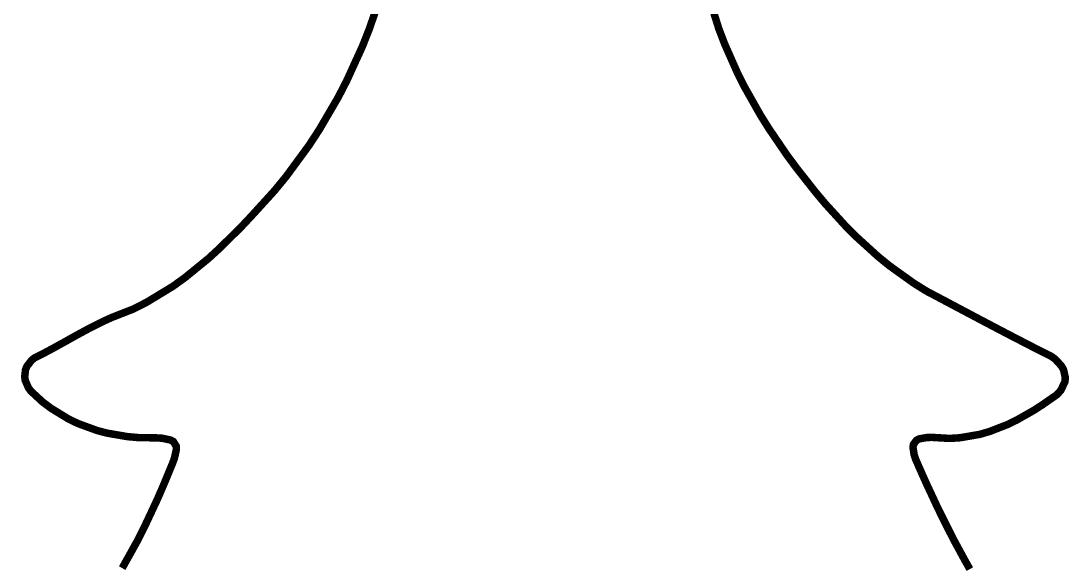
# Model space of a CAD drawing. Extents: x -52 to 52, y -140 to 13.
# Drawn here: x -33.5 to 33.5, y -63.4 to -28.7 of the extents above; entities that cross this region are included whole.
import ezdxf

# ---------------------------------------------------------------- set-up
doc = ezdxf.new("R2010")
doc.units = 0
doc.header["$MEASUREMENT"] = 0
doc.layers.get('0').update_dxf_attribs({"linetype": 'CONTINUOUS'})

msp = doc.modelspace()

# ---------------------------------------------------------------- linework, layer by layer
at = {"const_width": 0.478}
for points in [[(-11.264, -29.211), (-10.867, -28.056)], [(10.775, -28.2), (11.088, -29.192)], [(-11.712, -30.337), (-11.264, -29.211)], [(11.088, -29.192), (11.456, -30.155)], [(-12.213, -31.434), (-11.712, -30.337)], [(11.456, -30.155), (11.87, -31.092)], [(-12.713, -32.53), (-12.213, -31.434)], [(11.87, -31.092), (12.285, -32.029)], [(12.285, -32.029), (12.746, -32.94)], [(-13.265, -33.597), (-12.713, -32.53)], [(12.746, -32.94), (13.75, -34.714)], [(-13.871, -34.632), (-13.265, -33.597)], [(-14.477, -35.667), (-13.871, -34.632)], [(13.75, -34.714), (14.292, -35.578)], [(-15.135, -36.671), (-14.477, -35.667)], [(14.292, -35.578), (15.442, -37.265)], [(-15.848, -37.64), (-15.135, -36.671)], [(-16.56, -38.61), (-15.848, -37.64)], [(15.442, -37.265), (16.051, -38.088)], [(16.051, -38.088), (16.686, -38.894)], [(-17.327, -39.546), (-16.56, -38.61)], [(16.686, -38.894), (17.279, -39.645)], [(-18.147, -40.447), (-17.327, -39.546)], [(17.279, -39.645), (17.893, -40.377)], [(-18.802, -41.166), (-18.147, -40.447)], [(17.893, -40.377), (18.535, -41.08)], [(18.535, -41.08), (19.177, -41.784)], [(-19.467, -41.873), (-18.802, -41.166)], [(19.177, -41.784), (19.846, -42.459)], [(-20.844, -43.231), (-19.467, -41.873)], [(19.846, -42.459), (20.549, -43.097)], [(20.549, -43.097), (21.252, -43.735)], [(-21.555, -43.883), (-20.844, -43.231)], [(21.252, -43.735), (21.989, -44.336)], [(-22.302, -44.491), (-21.555, -43.883)], [(21.989, -44.336), (22.765, -44.892)], [(-23.832, -45.663), (-23.049, -45.099)], [(-23.049, -45.099), (-22.302, -44.491)], [(22.765, -44.892), (23.541, -45.448)], [(-24.662, -46.167), (-23.832, -45.663)], [(23.541, -45.448), (24.356, -45.958)], [(-25.493, -46.671), (-24.662, -46.167)], [(24.356, -45.958), (25.217, -46.413)], [(25.217, -46.413), (25.789, -46.716)], [(-27.31, -47.484), (-26.371, -47.116)], [(-26.371, -47.116), (-25.493, -46.671)], [(25.789, -46.716), (26.359, -47.019)], [(26.359, -47.019), (26.931, -47.321)], [(-28.183, -47.853), (-27.751, -47.656)], [(-27.751, -47.656), (-27.31, -47.484)], [(26.931, -47.321), (27.502, -47.624)], [(27.502, -47.624), (28.074, -47.926)], [(-30.294, -48.956), (-29.457, -48.497)], [(-29.457, -48.497), (-29.036, -48.273)], [(-29.036, -48.273), (-28.61, -48.063)], [(-28.61, -48.063), (-28.183, -47.853)], [(28.074, -47.926), (29.219, -48.528)], [(-30.711, -49.191), (-30.294, -48.956)], [(29.219, -48.528), (29.792, -48.827)], [(29.792, -48.827), (30.94, -49.42)], [(-31.97, -49.878), (-31.549, -49.652)], [(-31.549, -49.652), (-31.13, -49.421)], [(-31.13, -49.421), (-30.711, -49.191)], [(30.94, -49.42), (31.516, -49.714)], [(31.516, -49.714), (32.093, -50.005)], [(-33.164, -50.778), (-32.869, -50.394)], [(-32.869, -50.394), (-32.662, -50.225)], [(-32.662, -50.225), (-32.396, -50.092)], [(-32.396, -50.092), (-31.97, -49.878)], [(32.093, -50.005), (32.361, -50.14)], [(32.361, -50.14), (32.605, -50.318)], [(32.605, -50.318), (32.797, -50.527)], [(-33.276, -51.216), (-33.251, -50.992)], [(-33.251, -50.992), (-33.164, -50.778)], [(32.797, -50.527), (32.989, -50.736)], [(32.989, -50.736), (33.129, -50.974)], [(33.129, -50.974), (33.246, -51.484)], [(-33.302, -51.439), (-33.276, -51.216)], [(-33.267, -51.672), (-33.302, -51.439)], [(-33.071, -52.129), (-33.267, -51.672)], [(33.225, -51.755), (32.963, -52.3)], [(33.246, -51.484), (33.225, -51.755)], [(-32.911, -52.354), (-33.071, -52.129)], [(-32.687, -52.56), (-32.911, -52.354)], [(32.963, -52.3), (32.723, -52.575)], [(-32.167, -53.04), (-32.687, -52.56)], [(-31.623, -53.451), (-32.167, -53.04)], [(32.345, -52.839), (31.802, -53.216)], [(32.723, -52.575), (32.345, -52.839)], [(-31.055, -53.798), (-31.623, -53.451)], [(-30.488, -54.144), (-31.055, -53.798)], [(31.255, -53.572), (30.695, -53.89)], [(31.802, -53.216), (31.255, -53.572)], [(-29.897, -54.427), (-30.488, -54.144)], [(-28.671, -54.876), (-29.897, -54.427)], [(29.565, -54.488), (28.385, -54.945)], [(30.136, -54.208), (29.565, -54.488)], [(30.695, -53.89), (30.136, -54.208)], [(-28.036, -55.041), (-28.671, -54.876)], [(-27.381, -55.154), (-28.036, -55.041)], [(-26.725, -55.267), (-27.381, -55.154)], [(27.776, -55.121), (27.142, -55.23)], [(28.385, -54.945), (27.776, -55.121)], [(-26.048, -55.326), (-26.725, -55.267)], [(-25.352, -55.338), (-26.048, -55.326)], [(-24.877, -55.346), (-25.352, -55.338)], [(-24.511, -55.369), (-24.877, -55.346)], [(-24.241, -55.427), (-24.511, -55.369)], [(-23.97, -55.485), (-24.241, -55.427)], [(-23.796, -55.578), (-23.97, -55.485)], [(-23.612, -55.874), (-23.796, -55.578)], [(23.534, -55.759), (23.505, -55.943)], [(23.736, -55.493), (23.534, -55.759)], [(23.91, -55.409), (23.736, -55.493)], [(24.161, -55.364), (23.91, -55.409)], [(24.413, -55.32), (24.161, -55.364)], [(24.742, -55.315), (24.413, -55.32)], [(25.155, -55.339), (24.742, -55.315)], [(25.847, -55.38), (25.155, -55.339)], [(26.507, -55.339), (25.847, -55.38)], [(27.142, -55.23), (26.507, -55.339)], [(-23.724, -56.637), (-23.663, -56.357)], [(-23.663, -56.357), (-23.602, -56.078)], [(-23.602, -56.078), (-23.612, -55.874)], [(23.505, -55.943), (23.542, -56.186)], [(23.542, -56.186), (23.579, -56.429)], [(23.579, -56.429), (23.683, -56.732)], [(-24.041, -57.443), (-23.854, -56.992)], [(-23.854, -56.992), (-23.724, -56.637)], [(23.683, -56.732), (23.847, -57.106)], [(23.847, -57.106), (24.118, -57.721)], [(-24.423, -58.364), (-24.041, -57.443)], [(24.118, -57.721), (24.395, -58.334)], [(-24.819, -59.275), (-24.423, -58.364)], [(24.395, -58.334), (24.964, -59.555)], [(-25.239, -60.171), (-24.819, -59.275)], [(24.964, -59.555), (25.256, -60.163)], [(-25.659, -61.066), (-25.239, -60.171)], [(25.256, -60.163), (25.859, -61.368)], [(-26.105, -61.947), (-25.659, -61.066)], [(25.859, -61.368), (26.169, -61.966)], [(-26.586, -62.809), (-26.105, -61.947)], [(26.169, -61.966), (26.49, -62.557)], [(26.49, -62.557), (26.811, -63.149)], [(-27.067, -63.67), (-26.586, -62.809)], [(26.811, -63.149), (27.142, -63.734)]]:
    msp.add_lwpolyline(points, dxfattribs=at)
at = {"const_width": 0.239}
for points in [[(-11.377, -29.172, 1), (-11.151, -29.249)], [(-11.153, -29.255, 1), (-11.375, -29.167)], [(11.2, -29.15, 1), (10.977, -29.235)], [(10.975, -29.228, 1), (11.202, -29.156)], [(-11.603, -30.387, 1), (-11.821, -30.287)], [(11.565, -30.107, 1), (11.347, -30.204)], [(11.344, -30.198, 1), (11.567, -30.113)], [(-11.823, -30.293, 1), (-11.601, -30.381)], [(-12.321, -31.384, 1), (-12.104, -31.483)], [(-12.104, -31.483, 1), (-12.321, -31.384)], [(11.979, -31.044, 1), (11.761, -31.14)], [(11.761, -31.14, 1), (11.979, -31.044)], [(12.391, -31.975, 1), (12.178, -32.083)], [(12.175, -32.077, 1), (12.394, -31.981)], [(-12.822, -32.481, 1), (-12.604, -32.58)], [(-12.607, -32.585, 1), (-12.819, -32.475)], [(12.85, -32.881, 1), (12.642, -32.998)], [(12.64, -32.993, 1), (12.853, -32.886)], [(-13.372, -33.542, 1), (-13.159, -33.652)], [(-13.163, -33.657, 1), (-13.368, -33.537)], [(-13.974, -34.572, 1), (-13.768, -34.692)], [(-13.768, -34.692, 1), (-13.974, -34.572)], [(13.851, -34.65, 1), (13.649, -34.777)], [(13.646, -34.773, 1), (13.854, -34.655)], [(-14.58, -35.607, 1), (-14.374, -35.727)], [(-14.377, -35.733, 1), (-14.577, -35.602)], [(14.39, -35.511, 1), (14.193, -35.645)], [(14.191, -35.641, 1), (14.393, -35.514)], [(-15.235, -36.605, 1), (-15.036, -36.736)], [(-15.039, -36.741, 1), (-15.232, -36.6)], [(-15.944, -37.57, 1), (-15.752, -37.711)], [(-15.752, -37.711, 1), (-15.944, -37.57)], [(15.538, -37.194, 1), (15.346, -37.336)], [(15.344, -37.332, 1), (15.541, -37.198)], [(16.145, -38.014, 1), (15.957, -38.162)], [(15.955, -38.159, 1), (16.147, -38.017)], [(-16.656, -38.54, 1), (-16.464, -38.681)], [(-16.468, -38.686, 1), (-16.653, -38.534)], [(16.78, -38.82, 1), (16.593, -38.968)], [(16.593, -38.968, 1), (16.78, -38.82)], [(-17.419, -39.471, 1), (-17.234, -39.622)], [(-17.238, -39.627, 1), (-17.415, -39.466)], [(17.37, -39.569, 1), (17.187, -39.722)], [(17.185, -39.719, 1), (17.372, -39.571)], [(-18.059, -40.527, 1), (-18.235, -40.367)], [(17.981, -40.297, 1), (17.805, -40.458)], [(17.801, -40.454, 1), (17.984, -40.3)], [(-18.235, -40.367, 1), (-18.059, -40.527)], [(18.623, -41, 1), (18.446, -41.161)], [(18.446, -41.161, 1), (18.623, -41)], [(-18.89, -41.085, 1), (-18.714, -41.246)], [(-18.715, -41.247, 1), (-18.889, -41.084)], [(19.261, -41.7, 1), (19.092, -41.868)], [(-19.554, -41.791, 1), (-19.38, -41.954)], [(-19.383, -41.958, 1), (-19.551, -41.788)], [(19.088, -41.864, 1), (19.265, -41.703)], [(19.926, -42.37, 1), (19.766, -42.547)], [(19.761, -42.543, 1), (19.931, -42.375)], [(20.629, -43.009, 1), (20.469, -43.185)], [(20.469, -43.185, 1), (20.629, -43.009)], [(-20.928, -43.146, 1), (-20.76, -43.316)], [(-20.763, -43.319, 1), (-20.924, -43.143)], [(21.328, -43.643, 1), (21.177, -43.828)], [(21.172, -43.824, 1), (21.332, -43.647)], [(-21.636, -43.795, 1), (-21.475, -43.971)], [(-21.48, -43.976, 1), (-21.631, -43.791)], [(22.058, -44.239, 1), (21.919, -44.434)], [(21.913, -44.429, 1), (22.064, -44.244)], [(-23.125, -45.006, 1), (-22.974, -45.192)], [(-22.979, -45.196, 1), (-23.119, -45.002)], [(-22.378, -44.399, 1), (-22.227, -44.584)], [(-22.227, -44.584, 1), (-22.378, -44.399)], [(22.834, -44.795, 1), (22.695, -44.989)], [(22.695, -44.989, 1), (22.834, -44.795)], [(-23.902, -45.566, 1), (-23.762, -45.76)], [(-23.77, -45.765, 1), (-23.894, -45.561)], [(23.604, -45.347, 1), (23.478, -45.549)], [(23.471, -45.545, 1), (23.61, -45.351)], [(-24.724, -46.065, 1), (-24.6, -46.269)], [(-24.6, -46.269, 1), (-24.724, -46.065)], [(24.412, -45.852, 1), (24.3, -46.063)], [(24.293, -46.059, 1), (24.42, -45.856)], [(25.273, -46.308, 1), (25.161, -46.519)], [(25.161, -46.519, 1), (25.273, -46.308)], [(-26.425, -47.009, 1), (-26.317, -47.222)], [(-26.328, -47.227, 1), (-26.415, -47.004)], [(-25.555, -46.569, 1), (-25.431, -46.773)], [(-25.439, -46.778, 1), (-25.547, -46.565)], [(25.844, -46.61, 1), (25.732, -46.821)], [(25.733, -46.821, 1), (25.844, -46.61)], [(26.415, -46.913, 1), (26.304, -47.124)], [(26.304, -47.124, 1), (26.416, -46.914)], [(-27.795, -47.545, 1), (-27.708, -47.768)], [(-27.702, -47.765, 1), (-27.801, -47.548)], [(-27.354, -47.372, 1), (-27.266, -47.595)], [(-27.266, -47.595, 1), (-27.354, -47.372)], [(26.987, -47.216, 1), (26.875, -47.427)], [(26.875, -47.427, 1), (26.987, -47.216)], [(27.558, -47.519, 1), (27.446, -47.73)], [(27.446, -47.73, 1), (27.558, -47.519)], [(-29.399, -48.602, 1), (-29.514, -48.393)], [(-29.089, -48.166, 1), (-28.983, -48.38)], [(-28.98, -48.378, 1), (-29.092, -48.168)], [(-28.662, -47.956, 1), (-28.557, -48.17)], [(-28.557, -48.17, 1), (-28.662, -47.956)], [(-28.232, -47.744, 1), (-28.134, -47.961)], [(-28.13, -47.96, 1), (-28.236, -47.746)], [(28.129, -47.821, 1), (28.018, -48.032)], [(28.018, -48.032, 1), (28.13, -47.821)], [(-30.352, -48.852, 1), (-30.237, -49.061)], [(-30.236, -49.06, 1), (-30.353, -48.852)], [(-29.513, -48.392, 1), (-29.4, -48.603)], [(29.274, -48.422, 1), (29.163, -48.634)], [(29.163, -48.633, 1), (29.274, -48.422)], [(29.846, -48.721, 1), (29.737, -48.933)], [(29.736, -48.933, 1), (29.847, -48.721)], [(-31.607, -49.547, 1), (-31.491, -49.756)], [(-31.492, -49.757, 1), (-31.606, -49.547)], [(-31.188, -49.317, 1), (-31.073, -49.526)], [(-31.073, -49.526, 1), (-31.188, -49.317)], [(-30.77, -49.087, 1), (-30.653, -49.295)], [(-30.654, -49.295, 1), (-30.769, -49.086)], [(30.995, -49.314, 1), (30.886, -49.527)], [(30.885, -49.526, 1), (30.995, -49.314)], [(31.569, -49.608, 1), (31.462, -49.821)], [(31.461, -49.821, 1), (31.57, -49.608)], [(-32.945, -50.302, 1), (-32.794, -50.487)], [(-32.774, -50.467, 1), (-32.964, -50.322)], [(-32.715, -50.118, 1), (-32.608, -50.332)], [(-32.586, -50.317, 1), (-32.737, -50.132)], [(-32.449, -49.985, 1), (-32.342, -50.198)], [(-32.342, -50.198, 1), (-32.449, -49.985)], [(-32.026, -49.773, 1), (-31.913, -49.983)], [(-31.916, -49.985, 1), (-32.023, -49.772)], [(32.147, -49.898, 1), (32.04, -50.112)], [(32.04, -50.112, 1), (32.147, -49.898)], [(32.432, -50.043, 1), (32.29, -50.236)], [(32.307, -50.246, 1), (32.415, -50.033)], [(32.693, -50.238, 1), (32.517, -50.399)], [(32.534, -50.415, 1), (32.676, -50.222)], [(-33.361, -50.947, 1), (-33.14, -51.037)], [(-33.132, -51.006, 1), (-33.369, -50.979)], [(-33.258, -50.705, 1), (-33.069, -50.851)], [(-33.053, -50.823, 1), (-33.274, -50.733)], [(32.885, -50.446, 1), (32.709, -50.608)], [(32.709, -50.608, 1), (32.885, -50.446)], [(33.092, -50.675, 1), (32.886, -50.796)], [(32.901, -50.817, 1), (33.077, -50.655)], [(33.245, -50.947, 1), (33.012, -51.001)], [(33.025, -51.035, 1), (33.231, -50.914)], [(-33.184, -51.421, 1), (-33.42, -51.457)], [(-33.421, -51.426, 1), (-33.183, -51.453)], [(-33.395, -51.202, 1), (-33.158, -51.23)], [(-33.158, -51.229, 1), (-33.395, -51.202)], [(-33.157, -51.625, 1), (-33.376, -51.719)], [(-33.385, -51.69, 1), (-33.149, -51.654)], [(33.332, -51.806, 1), (33.117, -51.703)], [(33.365, -51.493, 1), (33.127, -51.474)], [(33.13, -51.511, 1), (33.363, -51.457)], [(-32.974, -52.06, 1), (-33.168, -52.199)], [(-33.18, -52.176, 1), (-32.961, -52.082)], [(-32.829, -52.266, 1), (-32.992, -52.441)], [(-33.008, -52.423, 1), (-32.813, -52.284)], [(32.855, -52.249, 1), (33.07, -52.352)], [(33.053, -52.379, 1), (32.873, -52.222)], [(33.106, -51.745, 1), (33.344, -51.764)], [(-32.606, -52.473, 1), (-32.768, -52.648)], [(-32.768, -52.648, 1), (-32.606, -52.473)], [(-32.095, -52.945, 1), (-32.239, -53.136)], [(-32.248, -53.128, 1), (-32.086, -52.953)], [(32.276, -52.741, 1), (32.413, -52.937)], [(32.413, -52.937, 1), (32.276, -52.741)], [(32.633, -52.497, 1), (32.812, -52.654)], [(32.791, -52.673, 1), (32.654, -52.477)], [(-31.561, -53.349, 1), (-31.685, -53.553)], [(-31.695, -53.546, 1), (-31.551, -53.356)], [(-30.993, -53.696, 1), (-31.118, -53.9)], [(-31.118, -53.9, 1), (-30.993, -53.696)], [(31.19, -53.472, 1), (31.32, -53.672)], [(31.314, -53.676, 1), (31.196, -53.468)], [(31.734, -53.118, 1), (31.87, -53.314)], [(31.867, -53.317, 1), (31.737, -53.116)], [(-30.436, -54.037, 1), (-30.539, -54.252)], [(-30.55, -54.246, 1), (-30.426, -54.043)], [(-29.856, -54.315, 1), (-29.938, -54.539)], [(-29.949, -54.535, 1), (-29.846, -54.32)], [(29.512, -54.381, 1), (29.617, -54.596)], [(29.608, -54.6, 1), (29.522, -54.377)], [(30.077, -54.104, 1), (30.195, -54.312)], [(30.189, -54.315, 1), (30.083, -54.101)], [(30.636, -53.786, 1), (30.754, -53.994)], [(30.754, -53.994, 1), (30.636, -53.786)], [(-28.641, -54.76, 1), (-28.702, -54.991)], [(-28.712, -54.988, 1), (-28.63, -54.764)], [(-28.016, -54.924, 1), (-28.057, -55.159)], [(-28.067, -55.157, 1), (-28.006, -54.926)], [(-27.36, -55.036, 1), (-27.401, -55.272)], [(-27.401, -55.272, 1), (-27.36, -55.036)], [(27.743, -55.006, 1), (27.809, -55.236)], [(27.796, -55.239, 1), (27.756, -55.003)], [(28.342, -54.834, 1), (28.428, -55.056)], [(28.418, -55.06, 1), (28.351, -54.83)], [(-26.714, -55.148, 1), (-26.735, -55.386)], [(-26.745, -55.384, 1), (-26.704, -55.149)], [(-26.046, -55.207, 1), (-26.05, -55.446)], [(-26.059, -55.445, 1), (-26.038, -55.207)], [(-25.35, -55.219, 1), (-25.354, -55.458)], [(-25.354, -55.458, 1), (-25.35, -55.219)], [(-24.87, -55.227, 1), (-24.884, -55.466)], [(-24.879, -55.466, 1), (-24.875, -55.227)], [(-24.486, -55.252, 1), (-24.536, -55.486)], [(-24.518, -55.488, 1), (-24.504, -55.25)], [(-24.216, -55.31, 1), (-24.266, -55.544)], [(-24.266, -55.544, 1), (-24.216, -55.31)], [(-23.914, -55.379, 1), (-24.026, -55.59)], [(-23.995, -55.602, 1), (-23.945, -55.368)], [(-23.694, -55.515, 1), (-23.897, -55.641)], [(-23.852, -55.683, 1), (-23.74, -55.472)], [(23.439, -55.687, 1), (23.629, -55.832)], [(23.652, -55.778, 1), (23.416, -55.741)], [(23.685, -55.385, 1), (23.788, -55.6)], [(23.832, -55.565, 1), (23.641, -55.42)], [(23.889, -55.291, 1), (23.931, -55.526)], [(23.962, -55.516, 1), (23.858, -55.301)], [(24.141, -55.247, 1), (24.182, -55.482)], [(24.182, -55.482, 1), (24.141, -55.247)], [(24.411, -55.201, 1), (24.414, -55.439)], [(24.433, -55.438, 1), (24.392, -55.203)], [(24.749, -55.196, 1), (24.735, -55.434)], [(24.744, -55.435, 1), (24.74, -55.196)], [(25.162, -55.22, 1), (25.148, -55.459)], [(25.148, -55.459, 1), (25.162, -55.22)], [(25.84, -55.261, 1), (25.855, -55.499)], [(25.84, -55.499, 1), (25.854, -55.261)], [(26.487, -55.221, 1), (26.527, -55.456)], [(26.515, -55.458, 1), (26.5, -55.219)], [(27.121, -55.112, 1), (27.162, -55.347)], [(27.162, -55.347, 1), (27.121, -55.112)], [(-23.78, -56.332, 1), (-23.546, -56.382)], [(-23.546, -56.382, 1), (-23.78, -56.332)], [(-23.492, -55.869, 1), (-23.731, -55.879)], [(-23.722, -56.083, 1), (-23.483, -56.072)], [(-23.486, -56.103, 1), (-23.719, -56.052)], [(-23.713, -55.937, 1), (-23.51, -55.811)], [(23.623, -55.925, 1), (23.387, -55.961)], [(23.387, -55.924, 1), (23.623, -55.961)], [(23.66, -56.168, 1), (23.424, -56.204)], [(23.424, -56.204, 1), (23.66, -56.168)], [(23.692, -56.39, 1), (23.466, -56.468)], [(23.461, -56.447, 1), (23.697, -56.411)], [(-23.966, -56.951, 1), (-23.742, -57.033)], [(-23.744, -57.037, 1), (-23.964, -56.946)], [(-23.84, -56.611, 1), (-23.607, -56.662)], [(-23.611, -56.678, 1), (-23.836, -56.595)], [(23.792, -56.684, 1), (23.574, -56.78)], [(23.57, -56.771, 1), (23.796, -56.693)], [(23.956, -57.057, 1), (23.738, -57.154)], [(23.738, -57.154, 1), (23.956, -57.057)], [(-24.151, -57.398, 1), (-23.931, -57.489)], [(-23.931, -57.489, 1), (-24.151, -57.398)], [(24.226, -57.672, 1), (24.009, -57.77)], [(24.008, -57.769, 1), (24.227, -57.673)], [(-24.533, -58.319, 1), (-24.313, -58.41)], [(-24.314, -58.412, 1), (-24.532, -58.317)], [(24.503, -58.284, 1), (24.287, -58.385)], [(24.286, -58.384, 1), (24.503, -58.285)], [(-24.928, -59.227, 1), (-24.709, -59.322)], [(-24.711, -59.326, 1), (-24.927, -59.224)], [(25.072, -59.504, 1), (24.857, -59.607)], [(24.856, -59.606, 1), (25.072, -59.505)], [(-25.347, -60.12, 1), (-25.131, -60.221)], [(-25.131, -60.221, 1), (-25.347, -60.12)], [(25.363, -60.109, 1), (25.15, -60.216)], [(25.149, -60.214, 1), (25.364, -60.111)], [(-25.767, -61.016, 1), (-25.551, -61.117)], [(-25.553, -61.12, 1), (-25.766, -61.012)], [(25.965, -61.313, 1), (25.753, -61.423)], [(25.752, -61.421, 1), (25.966, -61.314)], [(-26.211, -61.893, 1), (-25.998, -62.001)], [(-26, -62.005, 1), (-26.209, -61.889)], [(26.275, -61.909, 1), (26.065, -62.023)], [(26.064, -62.021, 1), (26.275, -61.911)], [(26.595, -62.5, 1), (26.385, -62.614)], [(-26.69, -62.751, 1), (-26.481, -62.867)], [(-26.481, -62.867, 1), (-26.69, -62.751)], [(26.385, -62.614, 1), (26.595, -62.5)], [(26.915, -63.09, 1), (26.707, -63.208)], [(26.706, -63.206, 1), (26.916, -63.092)]]:
    msp.add_lwpolyline(points, format="xyb", dxfattribs=at)

doc.saveas('drawing.dxf')
